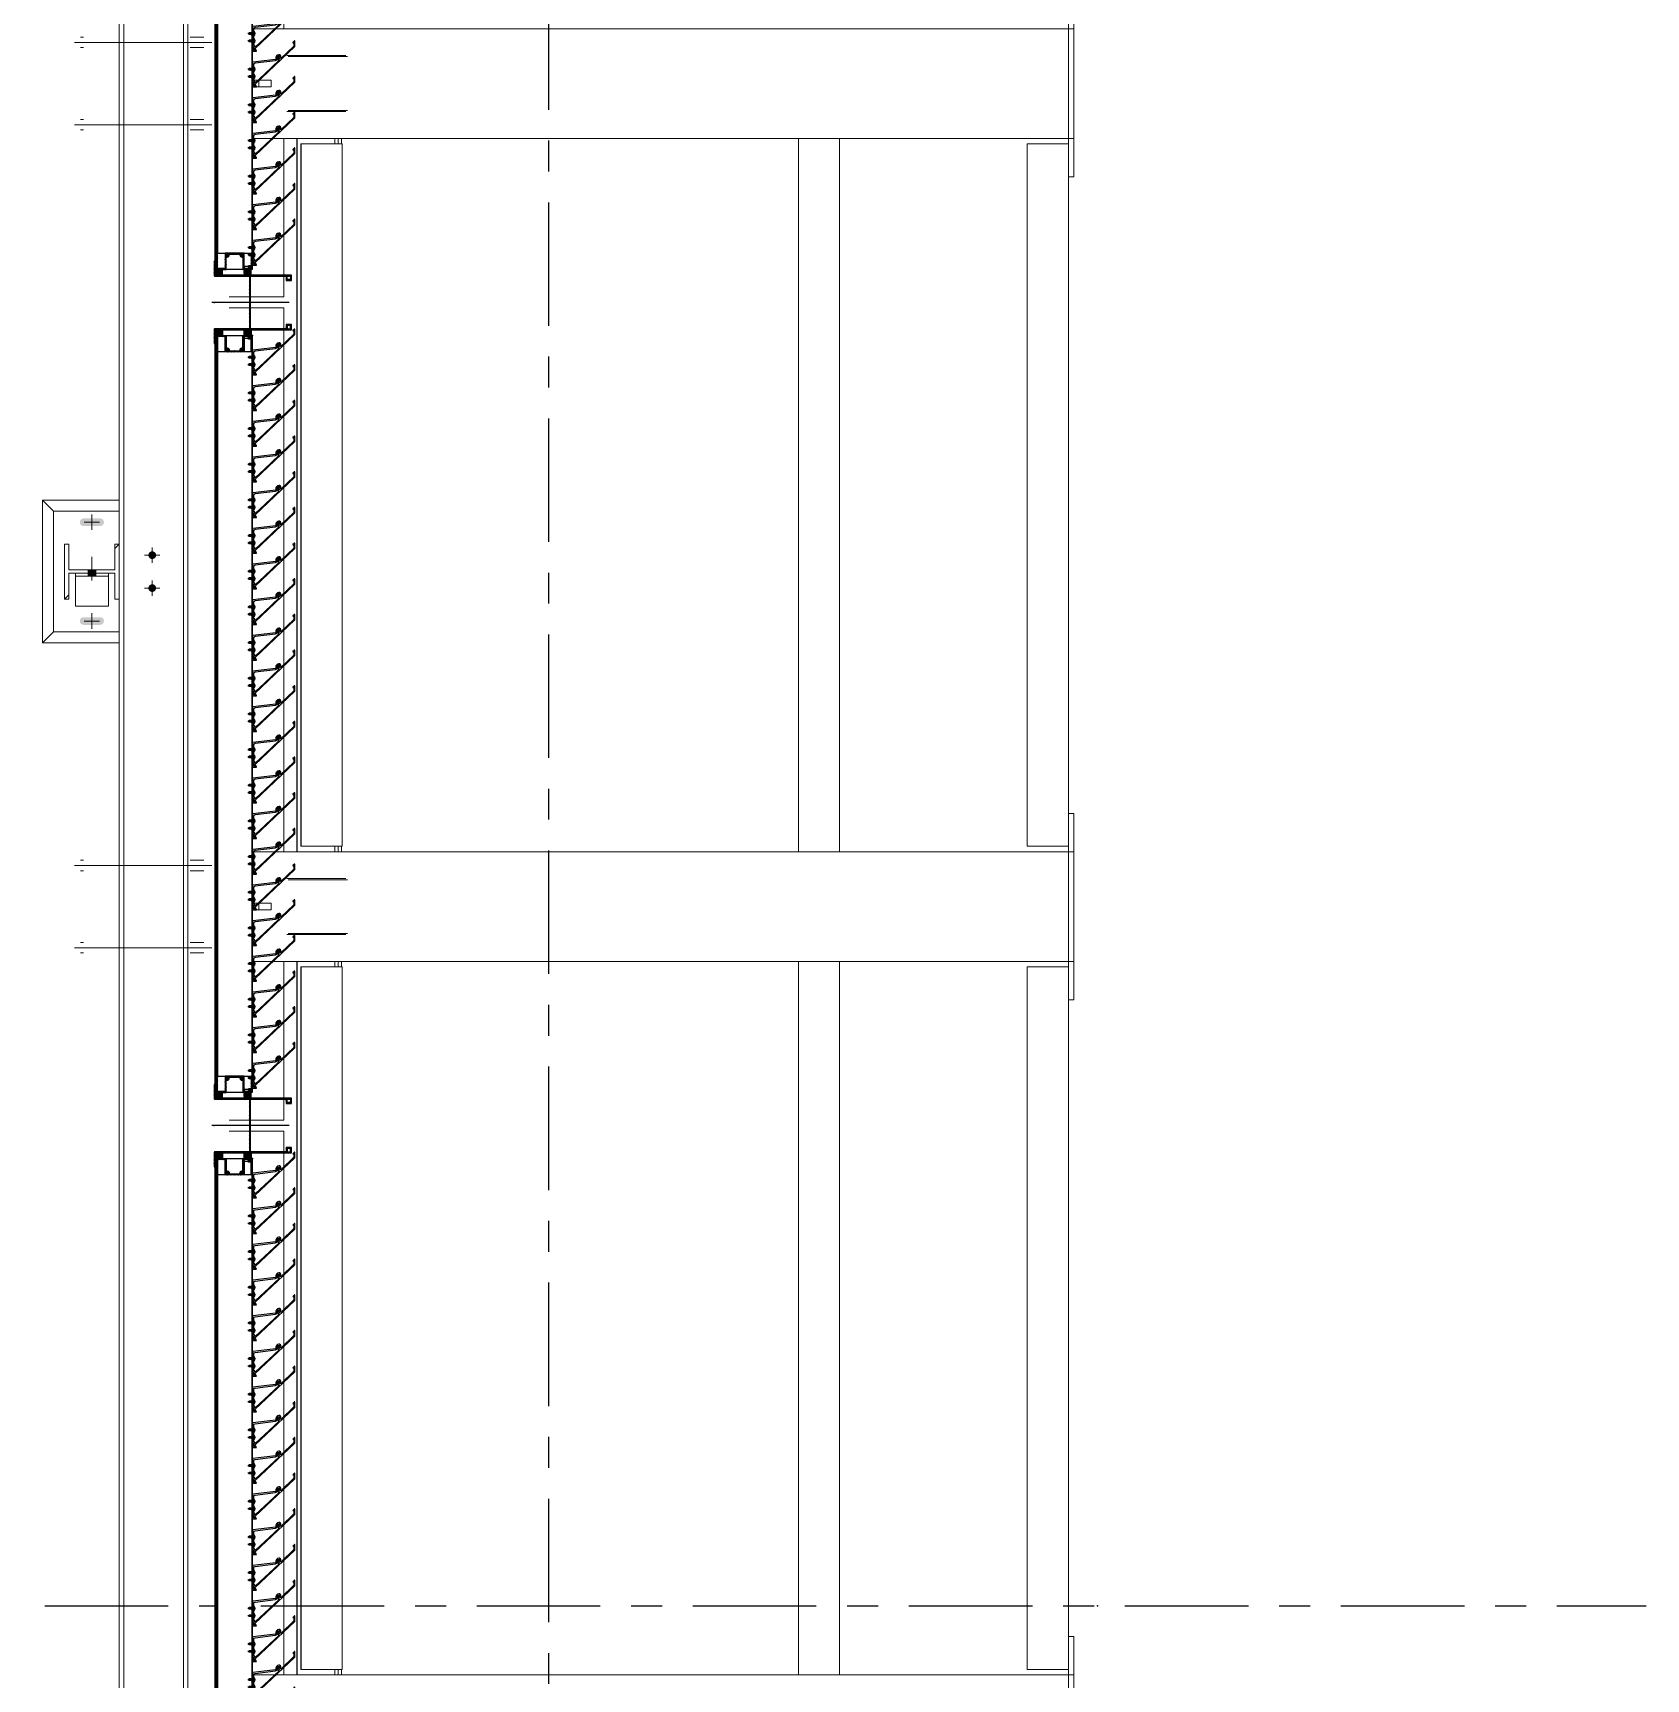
# Model space of a CAD drawing. Header units: millimetres. Extents: x -153298 to 620751, y -313239 to 250031.
# Drawn here: x 1233 to 4174, y 141933 to 144933 of the extents above; entities that cross this region are included whole.
import ezdxf
from ezdxf.enums import TextEntityAlignment as Align

# ---------------------------------------------------------------- set-up
doc = ezdxf.new("R2010")
doc.units = ezdxf.units.MM
for name, pattern in [('CENTER', [2, 1.25, -0.25, 0.25, -0.25]), ('TA_GL_000.90000', [2.475, 0.9, -0.225, 0.225, -0.225, 0.9]), ('XKITLINE00', [0]), ('XKITLINE02', [4, 2, -2])]:
    doc.linetypes.add(name, pattern=pattern)
for name, color, linetype in [('000 - 0_SYM_DWG_GRIDLINE_MAIN_COLOR_251', 251, 'Continuous'), ('000 - 0_SYM_DWG_SLOPE-SYM_TEXT_COLOR_3', 3, 'Continuous'), ('000 - EXISTING_PRECAST_MAIN_COLOR_1', 1, 'Continuous'), ('000 - EXISTING_STEEL-STRUCTURE_MAIN_COLOR_1', 1, 'Continuous'), ('000 - EXISTING_STEEL-STRUCTURE_MAIN_COLOR_2', 2, 'Continuous'), ('000 - EXISTING_STEEL-STRUCTURE_MAIN_COLOR_251', 251, 'Continuous'), ('000 - GRID', 251, 'CENTER'), ('010 - ASPG_ACCESSORIES_MAIN_COLOR_1', 1, 'Continuous'), ('010 - ASPG_EXTR_MAIN_COLOR_2', 2, 'Continuous'), ('010 - ASPG_FASTERN_MAIN_COLOR_1', 1, 'Continuous'), ('010 - ASPG_FASTERN_SUB_COLOR_1', 2, 'Continuous'), ('010 - ASPG_FASTERN_SYMBOL_', 251, 'Continuous'), ('010 - ASPG_FRAMING_CUT_COLOR_4', 4, 'Continuous'), ('010 - ASPG_FRAMING_DEF_SUB', 250, 'Continuous'), ('010 - ASPG_FRAMING_HATCH_', 251, 'Continuous'), ('010 - ASPG_FRAMING_MAIN_COLOR_2', 2, 'Continuous'), ('010 - ASPG_FRAMING_SUB_COLOR_2', 2, 'Continuous'), ('010 - ASPG_FRAMING_WIPEOUT_', 250, 'Continuous'), ('BOLT & SCREW', 251, 'Continuous')]:
    doc.layers.add(name, color=color, linetype=linetype)
doc.layers.add('010 - ASPG_EXTR_DEF_SUB', color=250, linetype='Continuous', plot=False)
doc.layers.add('010 - ASPG_FASTERN_DEF_SUB', color=250, linetype='Continuous', plot=False)
for name, color, linetype, lineweight in [('12-GRID', 1, 'CENTER', 13), ('Bolt', 1, 'Continuous', 0), ('Part', 2, 'Continuous', 0), ('SCREW', 8, 'Continuous', 5)]:
    doc.layers.add(name, color=color, linetype=linetype, lineweight=lineweight)
doc.styles.add('ARIAL', font='arial.ttf')
doc.styles.add('TA', font='', dxfattribs={"height": 4.5})
doc.styles.get('TA').set_extended_font_data('Cordia New')
pattern_1 = [(270, (1257419.24324, -520041.6224), (0.65495992507, -1.1344238721), [0.7562825814, -1.5125651628]), (30, (1257419.24324, -520041.6224), (0.65495992936, 1.1344238696), [0.7562825814, -1.5125651628]), (330, (1257419.24324, -520041.6224), (1.30991985442, -2.48e-09), [-1.5125651628, 0.7562825814])]
pattern_2 = [(315, (1257419.4929, -520021.6224), (1.3369313545, 1.3369313545), []), (45, (1257419.4929, -520021.6224), (-1.3369313545, 1.3369313545), [])]
pattern_3 = [(270, (1257419.4425, -520043.9224), (0.65495992507, -1.1344238721), [0.7562825814, -1.5125651628]), (30, (1257419.4425, -520043.9224), (0.65495992936, 1.1344238696), [0.7562825814, -1.5125651628]), (330, (1257419.4425, -520043.9224), (1.30991985442, -2.48e-09), [-1.5125651628, 0.7562825814])]
pattern_4 = [(315, (1257419.1929, -520023.9224), (1.3369313545, 1.3369313545), []), (45, (1257419.1929, -520023.9224), (-1.3369313545, 1.3369313545), [])]

# ---------------------------------------------------------------- blocks, each defined once
blk = doc.blocks.new('*U4769')
at = {"layer": '000 - 0_SYM_DWG_GRIDLINE_MAIN_COLOR_251', "color": 0, "linetype": 'ByBlock', "ltscale": 5}
blk.add_line((20, 0), (-600, 0), dxfattribs=at)
at = {"style": 'TA', "flags": 1}
blk.add_attdef('LOCATION', (6, -6), '', height=4.5, rotation=270, dxfattribs=at)
at = {"layer": '000 - 0_SYM_DWG_SLOPE-SYM_TEXT_COLOR_3', "style": 'ARIAL'}
blk.add_attdef('GRID-HEAD', text='', height=4, rotation=180, dxfattribs=at).set_placement((40, 0), align=Align.MIDDLE_CENTER)
blk = doc.blocks.new('*U4771')
at = {"layer": '000 - 0_SYM_DWG_GRIDLINE_MAIN_COLOR_251', "color": 0, "linetype": 'ByBlock', "ltscale": 5}
blk.add_line((20, 0), (-188, 0), dxfattribs=at)
at = {"layer": '000 - 0_SYM_DWG_GRIDLINE_MAIN_COLOR_251', "color": 3}
blk.add_point((-168, 0), dxfattribs=at)
at = {"style": 'TA', "flags": 1}
blk.add_attdef('LOCATION', (6, -6), '', height=4.5, rotation=270, dxfattribs=at)
at = {"layer": '000 - 0_SYM_DWG_SLOPE-SYM_TEXT_COLOR_3', "style": 'ARIAL'}
blk.add_attdef('GRID-HEAD', text='', height=4, rotation=270, dxfattribs=at).set_placement((40, 0), align=Align.MIDDLE_CENTER)
blk = doc.blocks.new('W-1-PP19-ST-ENT1-1_20260610-010700_LOPF_DIMS')
at = {"layer": '000 - GRID', "linetype": 'TA_GL_000.90000'}
for name, p, xscale, yscale, zscale, rotation in [('*U4771', (0, 7400), 50.00000000000004, 50.00000000000004, 50.00000000000004, 90), ('*U4769', (-2180, 0), 50, 50, 50, 180)]:
    blk.add_blockref(name, p, dxfattribs=dict(at, xscale=xscale, yscale=yscale, zscale=zscale, rotation=rotation))
blk = doc.blocks.new('*A113112')
at = {"layer": '000 - EXISTING_STEEL-STRUCTURE_MAIN_COLOR_1', "linetype": 'XKITLINE00', "lineweight": 0}
for p, q in [((183.019981, 138.520027), (182.955981, 138.584027)), ((182.955981, 138.584027), (182.955981, 138.584027)), ((183.379981, 138.160027), (183.331981, 138.208027)), ((183.755981, 137.784027), (183.691981, 137.848027))]:
    blk.add_line(p, q, dxfattribs=at)
blk = doc.blocks.new('*A443432')
at = {"layer": '000 - EXISTING_STEEL-STRUCTURE_MAIN_COLOR_2', "linetype": 'XKITLINE00', "lineweight": 0}
for p, q in [((163.079981, 137.784027), (182.955981, 137.784027)), ((183.755981, 137.784027), (203.631981, 137.784027)), ((160.439981, 137.720027), (206.271981, 137.720027)), ((160.439981, 136.848027), (206.271981, 136.848027)), ((160.439981, 136.784027), (206.271981, 136.784027))]:
    blk.add_line(p, q, dxfattribs=at)
blk = doc.blocks.new('*A457446')
at = {"layer": '000 - EXISTING_PRECAST_MAIN_COLOR_1', "linetype": 'XKITLINE00', "lineweight": 0}
for p, q in [((187.360005, 136.784027), (187.360005, 135.986511)), ((199.200005, 135.986511), (199.200005, 136.784027)), ((187.360005, 135.986511), (189.672005, 135.986511)), ((191.272005, 135.986511), (199.200005, 135.986511))]:
    blk.add_line(p, q, dxfattribs=at)
blk = doc.blocks.new('*A461450')
at = {"layer": '000 - EXISTING_STEEL-STRUCTURE_MAIN_COLOR_1', "linetype": 'XKITLINE00', "lineweight": 0}
for p, q in [((189.672005, 124.54304), (189.672005, 136.784027)), ((191.272005, 136.784027), (191.272005, 124.54304)), ((191.272005, 124.54304), (189.672005, 124.54304))]:
    blk.add_line(p, q, dxfattribs=at)
blk = doc.blocks.new('*A462451')
at = {"layer": 'Part', "linetype": 'XKITLINE00', "lineweight": 0}
for p, q in [((190.424005, 136.171017), (190.424005, 136.784027)), ((190.520005, 136.784027), (190.520005, 136.171017)), ((190.424005, 136.351988), (190.520005, 136.351988)), ((190.520005, 136.171017), (190.424005, 136.171017))]:
    blk.add_line(p, q, dxfattribs=at)
blk = doc.blocks.new('*A492481')
at = {"layer": '000 - EXISTING_STEEL-STRUCTURE_MAIN_COLOR_251', "linetype": 'XKITLINE00', "lineweight": 0}
for p, q in [((179.352005, 125.14304), (179.352005, 124.54304)), ((179.352005, 125.14304), (189.592005, 125.14304)), ((189.592005, 125.14304), (189.592005, 124.54304)), ((179.352005, 124.54304), (189.592005, 124.54304))]:
    blk.add_line(p, q, dxfattribs=at)
blk = doc.blocks.new('*A493482')
at = {"layer": '000 - EXISTING_STEEL-STRUCTURE_MAIN_COLOR_251', "linetype": 'XKITLINE00', "lineweight": 0}
for p, q in [((167.352005, 125.14304), (167.352005, 124.54304)), ((167.352005, 125.14304), (177.592005, 125.14304)), ((177.592005, 125.14304), (177.592005, 124.54304)), ((167.352005, 124.54304), (177.592005, 124.54304))]:
    blk.add_line(p, q, dxfattribs=at)
blk = doc.blocks.new('*A495484')
at = {"layer": '000 - EXISTING_STEEL-STRUCTURE_MAIN_COLOR_1', "linetype": 'XKITLINE00', "lineweight": 0}
for p, q in [((183.755981, 138.584027), (182.955981, 138.584027)), ((182.955981, 138.584027), (182.955981, 138.520027)), ((182.955981, 138.520027), (183.331981, 138.520027)), ((183.331981, 138.520027), (183.331981, 137.848027)), ((183.379981, 138.520027), (183.755981, 138.520027)), ((183.379981, 137.848027), (183.379981, 138.520027)), ((183.755981, 138.520027), (183.755981, 138.584027)), ((183.331981, 137.848027), (182.955981, 137.848027)), ((182.955981, 137.848027), (182.955981, 137.784027)), ((182.955981, 137.784027), (183.755981, 137.784027)), ((183.755981, 137.848027), (183.379981, 137.848027)), ((183.755981, 137.784027), (183.755981, 137.848027))]:
    blk.add_line(p, q, dxfattribs=at)
blk = doc.blocks.new('*A496485')
at = {"layer": '000 - EXISTING_STEEL-STRUCTURE_MAIN_COLOR_251', "linetype": 'XKITLINE00', "lineweight": 0}
for p, q in [((179.272005, 128.48232), (189.672005, 128.48232)), ((179.272005, 127.88232), (189.672005, 127.88232))]:
    blk.add_line(p, q, dxfattribs=at)
blk = doc.blocks.new('*A497486')
at = {"layer": '000 - EXISTING_STEEL-STRUCTURE_MAIN_COLOR_251', "linetype": 'XKITLINE00', "lineweight": 0}
for p, q in [((167.272005, 128.48232), (177.672005, 128.48232)), ((167.272005, 127.88232), (177.672005, 127.88232))]:
    blk.add_line(p, q, dxfattribs=at)
blk = doc.blocks.new('*A498487')
at = {"layer": '000 - EXISTING_STEEL-STRUCTURE_MAIN_COLOR_251', "linetype": 'XKITLINE00', "lineweight": 0}
for p, q in [((179.272005, 135.794399), (189.672005, 135.794399)), ((179.272005, 135.790212), (189.672005, 135.790212)), ((189.592005, 135.735782), (179.352005, 135.735782)), ((179.352005, 135.735782), (179.352005, 135.731595)), ((179.352005, 135.731595), (189.592005, 135.731595)), ((179.352005, 135.731595), (179.352005, 135.132418)), ((189.592005, 135.731595), (189.592005, 135.735782)), ((189.592005, 135.132418), (189.592005, 135.731595)), ((179.272005, 135.242963), (179.352005, 135.242963)), ((179.272005, 135.194814), (179.352005, 135.194814)), ((179.272005, 135.142885), (179.352005, 135.142885)), ((179.352005, 135.132418), (189.592005, 135.132418)), ((189.592005, 135.242963), (189.672005, 135.242963)), ((189.592005, 135.194814), (189.672005, 135.194814)), ((189.592005, 135.142885), (189.672005, 135.142885))]:
    blk.add_line(p, q, dxfattribs=at)
blk = doc.blocks.new('*A499488')
at = {"layer": '000 - EXISTING_STEEL-STRUCTURE_MAIN_COLOR_251', "linetype": 'XKITLINE00', "lineweight": 0}
for p, q in [((167.272005, 135.794399), (177.672005, 135.794399)), ((167.272005, 135.790212), (177.672005, 135.790212)), ((177.592005, 135.735782), (167.352005, 135.735782)), ((167.352005, 135.735782), (167.352005, 135.731595)), ((167.352005, 135.731595), (177.592005, 135.731595)), ((167.352005, 135.731595), (167.352005, 135.132418)), ((177.592005, 135.731595), (177.592005, 135.735782)), ((177.592005, 135.132418), (177.592005, 135.731595)), ((167.272005, 135.242963), (167.352005, 135.242963)), ((167.272005, 135.194814), (167.352005, 135.194814)), ((167.272005, 135.142885), (167.352005, 135.142885)), ((167.352005, 135.132418), (177.592005, 135.132418)), ((177.592005, 135.242963), (177.672005, 135.242963)), ((177.592005, 135.194814), (177.672005, 135.194814)), ((177.592005, 135.142885), (177.672005, 135.142885))]:
    blk.add_line(p, q, dxfattribs=at)
blk = doc.blocks.new('*A500489')
at = {"layer": '000 - EXISTING_STEEL-STRUCTURE_MAIN_COLOR_1', "linetype": 'XKITLINE00', "lineweight": 0}
for p, q in [((177.112005, 124.46304), (177.112005, 124.54304)), ((179.832005, 124.46304), (177.112005, 124.46304)), ((179.352005, 124.54304), (177.592005, 124.54304)), ((177.672005, 124.54304), (177.672005, 124.46304)), ((179.272005, 124.46304), (179.272005, 124.54304)), ((179.832005, 124.46304), (179.832005, 124.54304))]:
    blk.add_line(p, q, dxfattribs=at)
blk = doc.blocks.new('*A501490')
at = {"layer": '000 - EXISTING_STEEL-STRUCTURE_MAIN_COLOR_1', "linetype": 'XKITLINE00', "lineweight": 0}
for p, q in [((165.112005, 124.46304), (165.112005, 124.54304)), ((167.832005, 124.46304), (165.112005, 124.46304)), ((167.352005, 124.54304), (165.592005, 124.54304)), ((165.672005, 124.54304), (165.672005, 124.46304)), ((167.272005, 124.46304), (167.272005, 124.54304)), ((167.832005, 124.46304), (167.832005, 124.54304))]:
    blk.add_line(p, q, dxfattribs=at)
blk = doc.blocks.new('*A502491')
at = {"layer": '000 - EXISTING_STEEL-STRUCTURE_MAIN_COLOR_1', "linetype": 'XKITLINE00', "lineweight": 0}
for p, q in [((189.112005, 124.46304), (189.112005, 124.54304)), ((191.832005, 124.46304), (189.112005, 124.46304)), ((191.352005, 124.54304), (189.592005, 124.54304)), ((189.672005, 124.54304), (189.672005, 124.46304)), ((191.272005, 124.46304), (191.272005, 124.54304)), ((191.832005, 124.46304), (191.832005, 124.54304))]:
    blk.add_line(p, q, dxfattribs=at)
blk = doc.blocks.new('*A503492')
at = {"layer": '000 - EXISTING_PRECAST_MAIN_COLOR_1', "linetype": 'XKITLINE00', "lineweight": 0}
for p, q in [((175.360005, 136.784027), (175.360005, 135.986511)), ((187.200005, 135.986511), (187.200005, 136.784027)), ((175.360005, 135.986511), (177.672005, 135.986511)), ((179.272005, 135.986511), (187.200005, 135.986511))]:
    blk.add_line(p, q, dxfattribs=at)
blk = doc.blocks.new('*A504493')
at = {"layer": '000 - EXISTING_PRECAST_MAIN_COLOR_1', "linetype": 'XKITLINE00', "lineweight": 0}
for p, q in [((163.360005, 136.784027), (163.360005, 135.986511)), ((175.200005, 135.986511), (175.200005, 136.784027)), ((163.360005, 135.986511), (165.672005, 135.986511)), ((167.272005, 135.986511), (175.200005, 135.986511))]:
    blk.add_line(p, q, dxfattribs=at)
blk = doc.blocks.new('*A505494')
at = {"layer": '000 - EXISTING_STEEL-STRUCTURE_MAIN_COLOR_1', "linetype": 'XKITLINE00', "lineweight": 0}
for p, q in [((177.672005, 124.54304), (177.672005, 136.784027)), ((179.272005, 136.784027), (179.272005, 124.54304)), ((179.272005, 124.54304), (177.672005, 124.54304))]:
    blk.add_line(p, q, dxfattribs=at)
blk = doc.blocks.new('*A506495')
at = {"layer": '000 - EXISTING_STEEL-STRUCTURE_MAIN_COLOR_1', "linetype": 'XKITLINE00', "lineweight": 0}
for p, q in [((165.672005, 124.54304), (165.672005, 136.784027)), ((167.272005, 136.784027), (167.272005, 124.54304)), ((167.272005, 124.54304), (165.672005, 124.54304))]:
    blk.add_line(p, q, dxfattribs=at)
blk = doc.blocks.new('*A512501')
at = {"layer": 'Part', "linetype": 'XKITLINE00', "lineweight": 0}
for p, q in [((178.424005, 136.171017), (178.424005, 136.784027)), ((178.520005, 136.784027), (178.520005, 136.171017)), ((178.424005, 136.351988), (178.520005, 136.351988)), ((178.520005, 136.171017), (178.424005, 136.171017))]:
    blk.add_line(p, q, dxfattribs=at)
blk = doc.blocks.new('*A513502')
at = {"layer": '000 - EXISTING_STEEL-STRUCTURE_MAIN_COLOR_1', "linetype": 'XKITLINE00', "lineweight": 0}
for p, q in [((184.235981, 138.744027), (182.475981, 138.744027)), ((182.475981, 138.744027), (182.475981, 137.784027)), ((184.235981, 137.784027), (184.235981, 138.744027))]:
    blk.add_line(p, q, dxfattribs=at)
blk = doc.blocks.new('*A514503')
at = {"layer": '000 - EXISTING_STEEL-STRUCTURE_MAIN_COLOR_1', "linetype": 'XKITLINE00', "lineweight": 0}
for p, q in [((182.315981, 137.784027), (182.315981, 138.904027)), ((182.315981, 138.904027), (184.395981, 138.904027)), ((182.475981, 138.744027), (182.315981, 138.904027)), ((184.235981, 138.744027), (184.395981, 138.904027)), ((184.395981, 138.904027), (184.395981, 137.784027))]:
    blk.add_line(p, q, dxfattribs=at)
blk = doc.blocks.new('*A515504')
at = {"layer": '000 - EXISTING_STEEL-STRUCTURE_MAIN_COLOR_1', "linetype": 'XKITLINE00', "lineweight": 0}
for p, q in [((183.331981, 138.424053), (182.851981, 138.424053)), ((182.851981, 138.424053), (182.851981, 137.944053)), ((183.291981, 138.424053), (183.291981, 137.944053)), ((182.851981, 137.944053), (183.331981, 137.944053))]:
    blk.add_line(p, q, dxfattribs=at)
blk = doc.blocks.new('*A518507')
at = {"layer": 'Bolt', "linetype": 'XKITLINE02', "lineweight": 0}
for p, q in [((178.863929, 135.058932), (178.863929, 135.921127)), ((178.880493, 135.079688), (178.880493, 135.941883))]:
    blk.add_line(p, q, dxfattribs=at)
blk = doc.blocks.new('*A519508')
at = {"layer": 'Bolt', "linetype": 'XKITLINE02', "lineweight": 0}
for p, q in [((178.063507, 135.079688), (178.063507, 135.941883)), ((178.080071, 135.058932), (178.080071, 135.921127))]:
    blk.add_line(p, q, dxfattribs=at)
blk = doc.blocks.new('*A520509')
at = {"layer": 'Bolt', "linetype": 'XKITLINE02', "lineweight": 0}
for p, q in [((177.871973, 139.036468), (177.871973, 136.871988)), ((177.871973, 139.036468), (177.871973, 136.871988)), ((179.071973, 139.036468), (179.071973, 136.871988)), ((179.071973, 139.036468), (179.071973, 136.871988)), ((177.795973, 138.951988), (177.795973, 138.903988)), ((177.795973, 138.951988), (177.795973, 138.903988)), ((177.947973, 138.951988), (177.947973, 138.903988)), ((177.947973, 138.951988), (177.947973, 138.903988)), ((178.995973, 138.951988), (178.995973, 138.903988)), ((178.995973, 138.951988), (178.995973, 138.903988)), ((179.147973, 138.951988), (179.147973, 138.903988)), ((179.147973, 138.951988), (179.147973, 138.903988)), ((177.795973, 137.351988), (177.795973, 137.151988)), ((177.795973, 137.351988), (177.795973, 137.151988)), ((177.947973, 137.351988), (177.947973, 137.151988)), ((177.947973, 137.351988), (177.947973, 137.151988)), ((178.995973, 137.351988), (178.995973, 137.151988)), ((178.995973, 137.351988), (178.995973, 137.151988)), ((179.147973, 137.351988), (179.147973, 137.151988)), ((179.147973, 137.351988), (179.147973, 137.151988))]:
    blk.add_line(p, q, dxfattribs=at)
blk = doc.blocks.new('*A521510')
at = {"layer": '000 - EXISTING_STEEL-STRUCTURE_MAIN_COLOR_1'}
for points in [[(182.676, 138.344), (182.688, 138.325), (182.692, 138.304), (182.692, 138.064), (182.688, 138.043), (182.676, 138.024), (182.657, 138.012), (182.636, 138.008), (182.615, 138.012), (182.596, 138.024), (182.584, 138.043), (182.58, 138.064), (182.58, 138.304), (182.584, 138.325), (182.596, 138.344), (182.615, 138.356), (182.636, 138.36), (182.657, 138.356)], [(184.116, 138.344), (184.128, 138.325), (184.132, 138.304), (184.132, 138.064), (184.128, 138.043), (184.116, 138.024), (184.097, 138.012), (184.076, 138.008), (184.055, 138.012), (184.036, 138.024), (184.024, 138.043), (184.02, 138.064), (184.02, 138.304), (184.024, 138.325), (184.036, 138.344), (184.055, 138.356), (184.076, 138.36), (184.097, 138.356)]]:
    blk.add_hatch(color=256, dxfattribs=at).paths.add_polyline_path(points, flags=17)
at = {"layer": '000 - EXISTING_STEEL-STRUCTURE_MAIN_COLOR_1', "linetype": 'XKITLINE00', "lineweight": 0}
for p, q in [((182.636, 138.072), (182.636, 138.296)), ((184.076, 138.072), (184.076, 138.296)), ((182.748, 138.184), (182.524, 138.184)), ((184.188, 138.184), (183.964, 138.184))]:
    blk.add_line(p, q, dxfattribs=at)
blk = doc.blocks.new('*A522511')
at = {"layer": '000 - EXISTING_STEEL-STRUCTURE_MAIN_COLOR_1'}
for points in [[(183.292, 138.24), (183.332, 138.24), (183.332, 138.128), (183.292, 138.128)], [(183.332, 138.24), (183.38, 138.24), (183.38, 138.128), (183.332, 138.128)]]:
    blk.add_hatch(color=256, dxfattribs=at).paths.add_polyline_path(points, flags=17)
at = {"layer": '000 - EXISTING_STEEL-STRUCTURE_MAIN_COLOR_1', "linetype": 'XKITLINE00', "lineweight": 0}
for p, q in [((183.292, 138.24), (183.332, 138.24)), ((183.332, 138.24), (183.38, 138.24)), ((183.229, 138.184), (183.572, 138.184)), ((183.292, 138.128), (183.332, 138.128)), ((183.332, 138.128), (183.38, 138.128))]:
    blk.add_line(p, q, dxfattribs=at)
blk = doc.blocks.new('*A524513')
at = {"layer": '000 - EXISTING_STEEL-STRUCTURE_MAIN_COLOR_1'}
for points in [[(183.171, 137.293), (183.168, 137.283), (183.163, 137.273), (183.156, 137.264), (183.147, 137.257), (183.137, 137.252), (183.127, 137.249), (183.116, 137.248), (183.105, 137.249), (183.095, 137.252), (183.085, 137.257), (183.076, 137.264), (183.069, 137.273), (183.064, 137.283), (183.061, 137.293), (183.06, 137.304), (183.061, 137.315), (183.064, 137.325), (183.069, 137.335), (183.076, 137.344), (183.085, 137.351), (183.095, 137.356), (183.105, 137.359), (183.116, 137.36), (183.127, 137.359), (183.137, 137.356), (183.147, 137.351), (183.156, 137.344), (183.163, 137.335), (183.168, 137.325), (183.171, 137.315), (183.172, 137.304)], [(183.651, 137.293), (183.648, 137.283), (183.643, 137.273), (183.636, 137.264), (183.627, 137.257), (183.617, 137.252), (183.607, 137.249), (183.596, 137.248), (183.585, 137.249), (183.575, 137.252), (183.565, 137.257), (183.556, 137.264), (183.549, 137.273), (183.544, 137.283), (183.541, 137.293), (183.54, 137.304), (183.541, 137.315), (183.544, 137.325), (183.549, 137.335), (183.556, 137.344), (183.565, 137.351), (183.575, 137.356), (183.585, 137.359), (183.596, 137.36), (183.607, 137.359), (183.617, 137.356), (183.627, 137.351), (183.636, 137.344), (183.643, 137.335), (183.648, 137.325), (183.651, 137.315), (183.652, 137.304)]]:
    blk.add_hatch(color=256, dxfattribs=at).paths.add_polyline_path(points, flags=17)
at = {"layer": '000 - EXISTING_STEEL-STRUCTURE_MAIN_COLOR_1', "linetype": 'XKITLINE00', "lineweight": 0}
for p, q in [((183.228, 137.304), (183.004, 137.304)), ((183.116, 137.416), (183.116, 137.192)), ((183.708, 137.304), (183.484, 137.304)), ((183.596, 137.416), (183.596, 137.192))]:
    blk.add_line(p, q, dxfattribs=at)
blk = doc.blocks.new('*A528517')
at = {"layer": 'Bolt', "linetype": 'XKITLINE02', "lineweight": 0}
for p, q in [((190.863929, 135.058932), (190.863929, 135.921127)), ((190.880493, 135.079688), (190.880493, 135.941883))]:
    blk.add_line(p, q, dxfattribs=at)
blk = doc.blocks.new('*A529518')
at = {"layer": 'Bolt', "linetype": 'XKITLINE02', "lineweight": 0}
for p, q in [((190.063507, 135.079688), (190.063507, 135.941883)), ((190.080071, 135.058932), (190.080071, 135.921127))]:
    blk.add_line(p, q, dxfattribs=at)
blk = doc.blocks.new('*A530519')
at = {"layer": 'Bolt', "linetype": 'XKITLINE02', "lineweight": 0}
for p, q in [((189.871973, 139.036468), (189.871973, 136.871988)), ((189.871973, 139.036468), (189.871973, 136.871988)), ((191.071973, 139.036468), (191.071973, 136.871988)), ((191.071973, 139.036468), (191.071973, 136.871988)), ((189.795973, 138.951988), (189.795973, 138.903988)), ((189.795973, 138.951988), (189.795973, 138.903988)), ((189.947973, 138.951988), (189.947973, 138.903988)), ((189.947973, 138.951988), (189.947973, 138.903988)), ((190.995973, 138.951988), (190.995973, 138.903988)), ((190.995973, 138.951988), (190.995973, 138.903988)), ((191.147973, 138.951988), (191.147973, 138.903988)), ((191.147973, 138.951988), (191.147973, 138.903988)), ((189.795973, 137.351988), (189.795973, 137.151988)), ((189.795973, 137.351988), (189.795973, 137.151988)), ((189.947973, 137.351988), (189.947973, 137.151988)), ((189.947973, 137.351988), (189.947973, 137.151988)), ((190.995973, 137.351988), (190.995973, 137.151988)), ((190.995973, 137.351988), (190.995973, 137.151988)), ((191.147973, 137.351988), (191.147973, 137.151988)), ((191.147973, 137.351988), (191.147973, 137.151988))]:
    blk.add_line(p, q, dxfattribs=at)
blk = doc.blocks.new('W-1-PP19-ST-ENT1-1_20260610-011831_LOPF_ST')
at = {"lineweight": 0, "xscale": 125, "yscale": 125, "zscale": 125}
for name in ['*A520509', '*A530519', '*A512501', '*A462451', '*A519508', '*A518507', '*A529518', '*A528517']:
    blk.add_blockref(name, (-21035, -16515), dxfattribs=at)
at = {"layer": '000 - EXISTING_PRECAST_MAIN_COLOR_1', "lineweight": 0, "xscale": 125, "yscale": 125, "zscale": 125}
for name in ['*A504493', '*A503492', '*A457446']:
    blk.add_blockref(name, (-21035, -16515), dxfattribs=at)
at = {"layer": '000 - EXISTING_STEEL-STRUCTURE_MAIN_COLOR_1', "lineweight": 0, "xscale": 125, "yscale": 125, "zscale": 125}
for name, p in [('*A514503', (-21035, -16440)), ('*A513502', (-21035, -16440)), ('*A113112', (-21035, -16440)), ('*A495484', (-21035, -16440)), ('*A521510', (-21035, -16440)), ('*A515504', (-21035, -16440)), ('*A522511', (-21035, -16440)), ('*A524513', (-21035, -16440)), ('*A506495', (-21035, -16515)), ('*A505494', (-21035, -16515)), ('*A461450', (-21035, -16515)), ('*A501490', (-21035, -16515)), ('*A500489', (-21035, -16515)), ('*A502491', (-21035, -16515))]:
    blk.add_blockref(name, p, dxfattribs=at)
at = {"layer": '000 - EXISTING_STEEL-STRUCTURE_MAIN_COLOR_2', "lineweight": 0, "xscale": 125, "yscale": 125, "zscale": 125}
blk.add_blockref('*A443432', (-21035, -16440), dxfattribs=at)
at = {"layer": '000 - EXISTING_STEEL-STRUCTURE_MAIN_COLOR_251', "lineweight": 0, "xscale": 125, "yscale": 125, "zscale": 125}
for name in ['*A499488', '*A498487', '*A497486', '*A496485', '*A493482', '*A492481']:
    blk.add_blockref(name, (-21035, -16515), dxfattribs=at)
blk = doc.blocks.new('*U6143')
at = {"layer": '12-GRID', "color": 8, "linetype": 'CENTER'}
for p, q in [((0, -6.2), (0, 2.2)), ((-4.2, -2), (4.2, -2))]:
    blk.add_line(p, q, dxfattribs=at)
at = {"layer": 'BOLT & SCREW'}
for p, q in [((-0.6, -1.8), (-1.8, -1.6)), ((-0.6, -2.2), (-1.8, -2.4)), ((-0.5, -1.8), (-0.9, -1.6)), ((-0.5, -2.2), (-0.9, -2.4)), ((-0.2, -1.4), (-0.4, -0.2)), ((-0.2, -1.5), (-0.4, -1.1)), ((-0.2, -2.5), (-0.4, -2.9)), ((-0.2, -2.6), (-0.4, -3.8)), ((0.2, -1.4), (0.4, -0.2)), ((0.2, -1.5), (0.4, -1.1)), ((0.4, -2.9), (0.2, -2.5)), ((0.2, -2.6), (0.4, -3.8)), ((0.5, -1.8), (0.9, -1.6)), ((0.5, -2.2), (0.9, -2.4)), ((0.6, -1.8), (1.8, -1.6)), ((0.6, -2.2), (1.8, -2.4))]:
    blk.add_line(p, q, dxfattribs=at)
for points in [[(-1.8, -1.6), (-0.9, -1.6, 0.414214), (-0.4, -1.1), (-0.4, -0.2), (0.4, -0.2), (0.4, -1.1, 0.414214), (0.9, -1.6), (1.8, -1.6), (1.8, -2.4), (0.9, -2.4, 0.414214), (0.4, -2.9), (0.4, -3.8), (-0.4, -3.8), (-0.4, -2.9, 0.414214), (-0.9, -2.4), (-1.8, -2.4)], [(0.2, -2.5, -0.414214), (0.5, -2.2), (0.6, -2.2), (0.6, -1.8), (0.5, -1.8, -0.414214), (0.2, -1.5), (0.2, -1.4), (-0.2, -1.4), (-0.2, -1.5, -0.414214), (-0.5, -1.8), (-0.6, -1.8), (-0.6, -2.2), (-0.5, -2.2, -0.414214), (-0.2, -2.5), (-0.2, -2.6), (0.2, -2.6)]]:
    blk.add_lwpolyline(points, format="xyb", close=True, dxfattribs=at)
blk.add_circle((0, -2), 3.5, dxfattribs=at)
blk = doc.blocks.new('000_ASPG_TYP_FILES_20260218-010703_FRAME_EXTR_')
at = {"layer": '010 - ASPG_FRAMING_HATCH_'}
h = blk.add_hatch(dxfattribs=at)
h.set_pattern_fill('ANSI32', color=256, scale=0.1, angle=180)
edge = h.paths.add_edge_path()
edge.add_line((2, 16), (2, 2))
edge.add_line((2, 2), (39.7, 2))
edge.add_arc((39.7, 1.7), 0.3, 0, 90, ccw=False)
edge.add_line((40, 1.7), (40, 0.3))
edge.add_arc((39.7, 0.3), 0.3, -90, 0, ccw=False)
edge.add_line((39.7, 0), (0.3, 0))
edge.add_arc((0.3, 0.3), 0.3, 180, 270, ccw=False)
edge.add_line((0, 0.3), (0, 17.7))
edge.add_arc((0.3, 17.7), 0.3, 90, 180, ccw=False)
edge.add_line((0.3, 18), (22.6, 18))
edge.add_arc((22.6, 18.5), 0.5, 270, 380.2095)
edge.add_arc((26.2, 19.8), 3.35, 182.0638, 200.2095, ccw=False)
edge.add_arc((23.6, 19.7), 0.76, 2.0638, 182.0638, ccw=False)
edge.add_arc((26.2, 19.8), 1.83, 182.0638, 447.9362)
edge.add_arc((26.3, 22.4), 0.76, 87.9362, 267.9362, ccw=False)
edge.add_arc((26.2, 19.8), 3.35, 69.7905, 87.9362, ccw=False)
edge.add_arc((27.5, 23.4), 0.5, 249.7905, 360)
edge.add_line((28, 23.4), (28, 26.7))
edge.add_line((28, 26.7), (28.5, 27.2))
edge.add_line((28.5, 27.2), (28, 27.7))
edge.add_line((28, 27.7), (28, 38.6))
edge.add_line((28, 38.6), (28.5, 39.1))
edge.add_line((28.5, 39.1), (28, 39.6))
edge.add_line((28, 39.6), (28, 42.9))
edge.add_arc((27.5, 42.9), 0.5, 0, 110.2095)
edge.add_arc((26.2, 46.5), 3.35, 272.0638, 290.2095, ccw=False)
edge.add_arc((26.3, 43.9), 0.76, 92.0638, 272.0638, ccw=False)
edge.add_arc((26.2, 46.5), 1.83, 272.0638, 537.9362)
edge.add_arc((23.6, 46.6), 0.76, 177.9362, 357.9362, ccw=False)
edge.add_arc((26.2, 46.5), 3.35, 159.7905, 177.9362, ccw=False)
edge.add_arc((22.6, 47.8), 0.5, 339.7905, 450)
edge.add_line((22.6, 48.3), (0.3, 48.3))
edge.add_arc((0.3, 48.6), 0.3, 180, 270, ccw=False)
edge.add_line((0, 48.6), (0, 60))
edge.add_arc((0.3, 60), 0.3, 90, 180, ccw=False)
edge.add_line((0.3, 60.3), (5, 60.3))
edge.add_line((5, 60.3), (5, 65))
edge.add_arc((5.3, 65), 0.3, 90, 180, ccw=False)
edge.add_line((5.3, 65.3), (30, 65.3))
edge.add_line((30, 65.3), (30, 63.6))
edge.add_arc((29.7, 63.6), 0.3, -90, 0, ccw=False)
edge.add_line((29.7, 63.3), (7.3, 63.3))
edge.add_arc((7.3, 63), 0.3, 90, 180)
edge.add_line((7, 63), (7, 58.3))
edge.add_line((7, 58.3), (2.3, 58.3))
edge.add_arc((2.3, 58), 0.3, 90, 180)
edge.add_line((2, 58), (2, 50.6))
edge.add_arc((2.3, 50.6), 0.3, 180, 270)
edge.add_line((2.3, 50.3), (29.7, 50.3))
edge.add_arc((29.7, 50), 0.3, 0, 90, ccw=False)
edge.add_line((30, 50), (30, 26.7))
edge.add_line((30, 26.7), (30, 16.3))
edge.add_arc((29.7, 16.3), 0.3, -90, 0, ccw=False)
edge.add_line((29.7, 16), (2, 16))
at = {"layer": '010 - ASPG_FRAMING_CUT_COLOR_4'}
blk.add_lwpolyline([(2, 16), (2, 2), (39.7, 2, -0.414214), (40, 1.7), (40, 0.3, -0.414214), (39.7, 0), (0.3, 0, -0.414214), (0, 0.3), (0, 17.7, -0.414214), (0.3, 18), (22.6, 18, 0.52173), (23, 18.7, -0.079342), (22.8, 19.7, -1), (24.3, 19.8, 2.296346), (26.2, 21.7, -1), (26.3, 23.2, -0.079342), (27.3, 23, 0.52173), (28, 23.4), (28, 26.7), (28.5, 27.2), (28, 27.7), (28, 38.6), (28.5, 39.1), (28, 39.6), (28, 42.9, 0.52173), (27.3, 43.3, -0.079342), (26.3, 43.1, -1), (26.2, 44.6, 2.296346), (24.3, 46.5, -1), (22.8, 46.6, -0.079342), (23, 47.6, 0.52173), (22.6, 48.3), (0.3, 48.3, -0.414214), (0, 48.6), (0, 60, -0.414214), (0.3, 60.3), (5, 60.3), (5, 65, -0.414214), (5.3, 65.3), (30, 65.3), (30, 63.6, -0.414214), (29.7, 63.3), (7.3, 63.3, 0.414214), (7, 63), (7, 58.3), (2.3, 58.3, 0.414214), (2, 58), (2, 50.6, 0.414214), (2.3, 50.3), (29.7, 50.3, -0.414214), (30, 50), (30, 26.7), (30, 16.3, -0.414214), (29.7, 16)], format="xyb", close=True, dxfattribs=at)
for p in [(26.2, 48.5), (26.2, 21.8)]:
    blk.add_blockref('*U6143', p)
blk = doc.blocks.new('*U6144')
at = {"layer": '010 - ASPG_FRAMING_HATCH_', "transparency": 33554585}
h = blk.add_hatch(dxfattribs=at)
h.set_pattern_fill('ANSI32', color=256, scale=0.25)
edge = h.paths.add_edge_path()
edge.add_line((2, -50), (2, -75))
edge.add_line((2, -75), (0, -75))
edge.add_line((0, -75), (0, -49))
edge.add_arc((1, -49), 1, 90, 180, ccw=False)
edge.add_line((1, -48), (63, -48))
edge.add_arc((63, -47), 1, 270, 360)
edge.add_line((64, -47), (64, 47))
edge.add_arc((63, 47), 1, 0, 90)
edge.add_line((63, 48), (1, 48))
edge.add_arc((1, 49), 1, 180, 270, ccw=False)
edge.add_line((0, 49), (0, 75))
edge.add_line((0, 75), (2, 75))
edge.add_line((2, 75), (2, 50))
edge.add_line((2, 50), (141, 50))
edge.add_line((141, 50), (141, 41))
edge.add_arc((140, 41), 1, 270, 360, ccw=False)
edge.add_line((140, 40), (132, 40))
edge.add_arc((132, 41), 1, 180, 270, ccw=False)
edge.add_line((131, 41), (131, 47))
edge.add_arc((130, 47), 1, 0, 90)
edge.add_line((130, 48), (67, 48))
edge.add_arc((67, 47), 1, 90, 180)
edge.add_line((66, 47), (66, -47))
edge.add_arc((67, -47), 1, 180, 270)
edge.add_line((67, -48), (130, -48))
edge.add_arc((130, -47), 1, 270, 360)
edge.add_line((131, -47), (131, -41))
edge.add_arc((132, -41), 1, 90, 180, ccw=False)
edge.add_line((132, -40), (140, -40))
edge.add_arc((140, -41), 1, 0, 90, ccw=False)
edge.add_line((141, -41), (141, -50))
edge.add_line((141, -50), (2, -50))
h.paths.add_polyline_path([(139, 48), (139, 42), (133, 42), (133, 48)], flags=16)
h.paths.add_polyline_path([(139, -48), (139, -42), (133, -42), (133, -48)], flags=16)
at = {"layer": '010 - ASPG_FRAMING_HATCH_'}
h = blk.add_hatch(dxfattribs=at)
h.set_pattern_fill('ANSI37', color=256, scale=0.595498, angle=-90)
h.set_pattern_definition(pattern_4)
edge = h.paths.add_edge_path()
edge.add_ellipse((11.5, 55), major_axis=(0, -5), ratio=0.644482, start_angle=180, end_angle=360, ccw=False)
edge.add_line((11.5, 60), (2, 60))
edge.add_arc((-7.9, 55), 11.1, -26.7963, 26.7963, ccw=False)
edge.add_line((2, 50), (11.5, 50))
h = blk.add_hatch(dxfattribs=at)
h.set_pattern_fill('HONEY', color=256, scale=0.238199, angle=-90)
h.set_pattern_definition(pattern_3)
edge = h.paths.add_edge_path()
edge.add_ellipse((11.8, 55), major_axis=(0, -5), ratio=0.644482, start_angle=0, end_angle=360, ccw=False)
h = blk.add_hatch(dxfattribs=at)
h.set_pattern_fill('HONEY', color=256, scale=0.238199, angle=-90)
h.set_pattern_definition(pattern_1)
edge = h.paths.add_edge_path()
edge.add_ellipse((57.5, 55), major_axis=(0, -5), ratio=0.644482, start_angle=0, end_angle=360)
h = blk.add_hatch(dxfattribs=at)
h.set_pattern_fill('ANSI37', color=256, scale=0.595498, angle=-90)
h.set_pattern_definition(pattern_2)
edge = h.paths.add_edge_path()
edge.add_ellipse((57.8, 55), major_axis=(0, -5), ratio=0.644482, start_angle=0, end_angle=180)
edge.add_line((57.8, 60), (62, 60))
edge.add_arc((62, 60.3), 0.3, -90, 0)
edge.add_line((62.3, 60.3), (62.3, 61))
edge.add_line((62.3, 61), (61.8, 61.5))
edge.add_line((61.8, 61.5), (62.3, 62))
edge.add_line((62.3, 62), (61.8, 62.5))
edge.add_line((61.8, 62.5), (62.3, 63))
edge.add_line((62.3, 63), (61.8, 63.5))
edge.add_line((61.8, 63.5), (62.3, 64))
edge.add_line((62.3, 64), (62.3, 65))
edge.add_line((62.3, 65), (63.3, 65))
edge.add_line((63.3, 65), (63.8, 65.5))
edge.add_line((63.8, 65.5), (64.3, 65))
edge.add_line((64.3, 65), (64.8, 65.5))
edge.add_line((64.8, 65.5), (65.3, 65))
edge.add_line((65.3, 65), (65.8, 65.5))
edge.add_line((65.8, 65.5), (66.3, 65))
edge.add_line((66.3, 65), (67, 65))
edge.add_arc((67, 65.3), 0.3, -90, 0)
edge.add_line((67.3, 65.3), (67.3, 60))
edge.add_arc((77.2, 55), 11.1, 153.2037, 206.7963)
edge.add_line((67.3, 50), (57.8, 50))
h = blk.add_hatch(dxfattribs=at)
h.set_pattern_fill('ANSI37', color=256, scale=0.595498, angle=-90)
h.set_pattern_definition(pattern_4)
edge = h.paths.add_edge_path()
edge.add_ellipse((11.5, -55), major_axis=(0, 5), ratio=0.644482, start_angle=0, end_angle=180)
edge.add_line((11.5, -60), (2, -60))
edge.add_arc((-7.9, -55), 11.1, 333.2037, 386.7963)
edge.add_line((2, -50), (11.5, -50))
h = blk.add_hatch(dxfattribs=at)
h.set_pattern_fill('HONEY', color=256, scale=0.238199, angle=-90)
h.set_pattern_definition(pattern_3)
edge = h.paths.add_edge_path()
edge.add_ellipse((11.8, -55), major_axis=(0, 5), ratio=0.644482, start_angle=0, end_angle=360)
h = blk.add_hatch(dxfattribs=at)
h.set_pattern_fill('HONEY', color=256, scale=0.238199, angle=-90)
h.set_pattern_definition(pattern_1)
edge = h.paths.add_edge_path()
edge.add_ellipse((57.5, -55), major_axis=(0, 5), ratio=0.644482, start_angle=0, end_angle=360, ccw=False)
h = blk.add_hatch(dxfattribs=at)
h.set_pattern_fill('ANSI37', color=256, scale=0.595498, angle=-90)
h.set_pattern_definition(pattern_2)
edge = h.paths.add_edge_path()
edge.add_ellipse((57.8, -55), major_axis=(0, 5), ratio=0.644482, start_angle=180, end_angle=360, ccw=False)
edge.add_line((57.8, -60), (62, -60))
edge.add_arc((62, -60.3), 0.3, 360, 450, ccw=False)
edge.add_line((62.3, -60.3), (62.3, -61))
edge.add_line((62.3, -61), (61.8, -61.5))
edge.add_line((61.8, -61.5), (62.3, -62))
edge.add_line((62.3, -62), (61.8, -62.5))
edge.add_line((61.8, -62.5), (62.3, -63))
edge.add_line((62.3, -63), (61.8, -63.5))
edge.add_line((61.8, -63.5), (62.3, -64))
edge.add_line((62.3, -64), (62.3, -65))
edge.add_line((62.3, -65), (63.3, -65))
edge.add_line((63.3, -65), (63.8, -65.5))
edge.add_line((63.8, -65.5), (64.3, -65))
edge.add_line((64.3, -65), (64.8, -65.5))
edge.add_line((64.8, -65.5), (65.3, -65))
edge.add_line((65.3, -65), (65.8, -65.5))
edge.add_line((65.8, -65.5), (66.3, -65))
edge.add_line((66.3, -65), (67, -65))
edge.add_arc((67, -65.3), 0.3, 360, 450, ccw=False)
edge.add_line((67.3, -65.3), (67.3, -60))
edge.add_arc((77.2, -55), 11.1, 153.2037, 206.7963, ccw=False)
edge.add_line((67.3, -50), (57.8, -50))
at = {"layer": '010 - ASPG_FASTERN_DEF_SUB'}
blk.add_point((0, 0), dxfattribs=at)
at = {"layer": '010 - ASPG_FRAMING_CUT_COLOR_4'}
blk.add_lwpolyline([(2, -50), (2, -75), (0, -75), (0, -49, -0.414214), (1, -48), (63, -48, 0.414214), (64, -47), (64, 47, 0.414214), (63, 48), (1, 48, -0.414214), (0, 49), (0, 75), (2, 75), (2, 50), (141, 50), (141, 41, -0.414214), (140, 40), (132, 40, -0.414214), (131, 41), (131, 47, 0.414214), (130, 48), (67, 48, 0.414214), (66, 47), (66, -47, 0.414214), (67, -48), (130, -48, 0.414214), (131, -47), (131, -41, -0.414214), (132, -40), (140, -40, -0.414214), (141, -41), (141, -50)], format="xyb", close=True, dxfattribs=at)
for points in [[(139, 48), (139, 42), (133, 42), (133, 48)], [(139, -48), (139, -42), (133, -42), (133, -48)]]:
    blk.add_lwpolyline(points, close=True, dxfattribs=at)
at = {"layer": '010 - ASPG_FRAMING_DEF_SUB', "transparency": 33554508}
blk.add_line((136.5, 0), (-4.5, 0), dxfattribs=at)
at = {"layer": '010 - ASPG_FRAMING_DEF_SUB', "transparency": 33554457}
for points in [[(2, 50), (15, 50), (15, 60), (2, 60)], [(54.3, 50), (67.3, 50), (67.3, 65.5), (54.3, 65.5)], [(2, -50), (15, -50), (15, -60), (2, -60)], [(54.3, -50), (67.3, -50), (67.3, -65.5), (54.3, -65.5)]]:
    blk.add_lwpolyline(points, close=True, dxfattribs=at)
at = {"layer": '010 - ASPG_FRAMING_SUB_COLOR_2'}
for points in [[(11.8, 50), (2, 50, 0.238199), (2, 60), (11.8, 60)], [(57.5, 50), (67.3, 50, -0.238199), (67.3, 60), (67.3, 65.3, -0.414214), (67, 65), (66.3, 65), (65.8, 65.5), (65.3, 65), (64.8, 65.5), (64.3, 65), (63.8, 65.5), (63.3, 65), (62.3, 65), (62.3, 64), (61.8, 63.5), (62.3, 63), (61.8, 62.5), (62.3, 62), (61.8, 61.5), (62.3, 61), (62.3, 60.3, -0.414214), (62, 60), (57.5, 60)], [(11.8, -50), (2, -50, -0.238199), (2, -60), (11.8, -60)], [(57.5, -50), (67.3, -50, 0.238199), (67.3, -60), (67.3, -65.3, 0.414214), (67, -65), (66.3, -65), (65.8, -65.5), (65.3, -65), (64.8, -65.5), (64.3, -65), (63.8, -65.5), (63.3, -65), (62.3, -65), (62.3, -64), (61.8, -63.5), (62.3, -63), (61.8, -62.5), (62.3, -62), (61.8, -61.5), (62.3, -61), (62.3, -60.3, 0.414214), (62, -60), (57.5, -60)]]:
    blk.add_lwpolyline(points, format="xyb", dxfattribs=at)
at = {"layer": '010 - ASPG_FRAMING_SUB_COLOR_2', "extrusion": (0, 0, -1)}
for centre, major_axis in [((11.8, 55), (0, -5)), ((57.5, -55), (0, 5))]:
    blk.add_ellipse(centre, major_axis=major_axis, ratio=0.644482, dxfattribs=at)
at = {"layer": '010 - ASPG_FRAMING_SUB_COLOR_2'}
for centre, major_axis in [((57.5, 55), (0, -5)), ((11.8, -55), (0, 5))]:
    blk.add_ellipse(centre, major_axis=major_axis, ratio=0.644482, dxfattribs=at)
blk = doc.blocks.new('PZG35-9D5')
at = {"layer": '010 - ASPG_FASTERN_SUB_COLOR_1', "color": 8}
for p, q in [((-1.4, 0), (-1.4, -1.1)), ((1.4, 0), (1.4, -0.6)), ((-1.9, -1.4), (1.9, -0.9)), ((-1.9, -1.4), (-1.4, -1.1)), ((-1.9, -1.4), (-1.4, -1.7)), ((-1.9, -2.7), (1.9, -2.2)), ((-1.9, -2.7), (-1.4, -2.4)), ((-1.9, -2.7), (-1.4, -3)), ((-1.9, -4), (-1.4, -3.7)), ((-1.9, -4), (-1, -3.9)), ((-1.9, -4), (-1.4, -4.3)), ((-1.4, -1.1), (1.4, -0.6)), ((-1.4, -1.7), (1.4, -1.2)), ((-1.4, -1.7), (-1.4, -2.4)), ((-1.4, -2.4), (1.4, -1.9)), ((-1.4, -3), (1.4, -2.5)), ((-1.4, -3), (-1.4, -3.7)), ((-1.4, -3.7), (-0.8, -3.6)), ((-1.4, -4.3), (-1.4, -8.1)), ((-1.4, -4.3), (-1.2, -4.3)), ((0, -9.5), (-1.4, -8.1)), ((0, -9.5), (1.4, -8.1)), ((0.6, -3.3), (1.4, -3.2)), ((0.7, -3.7), (1.9, -3.5)), ((0.7, -3.9), (1.4, -3.8)), ((0.7, -4.6), (1.4, -4.5)), ((0.7, -5), (1.9, -4.8)), ((0.7, -5.2), (1.4, -5.1)), ((1.9, -0.9), (1.4, -0.6)), ((1.9, -0.9), (1.4, -1.2)), ((1.4, -1.2), (1.4, -1.9)), ((1.9, -2.2), (1.4, -1.9)), ((1.9, -2.2), (1.4, -2.5)), ((1.4, -2.5), (1.4, -3.2)), ((1.9, -3.5), (1.4, -3.2)), ((1.9, -3.5), (1.4, -3.8)), ((1.4, -3.8), (1.4, -4.5)), ((1.9, -4.8), (1.4, -4.5)), ((1.9, -4.8), (1.4, -5.1)), ((1.4, -5.1), (1.4, -8.1))]:
    blk.add_line(p, q, dxfattribs=at)
blk.add_lwpolyline([(0, -9.5), (0.7, -5.2), (0.7, -3.6, 0.417657), (0.4, -3.3, 0.108102), (-0.8, -3.6), (-1.4, -4.7)], format="xyb", dxfattribs=at)
at = {"layer": '010 - ASPG_FASTERN_SYMBOL_'}
blk.add_line((0, 3.7), (0, -10.5), dxfattribs=at)
blk = doc.blocks.new('*U4841')
at = {"layer": '010 - ASPG_FASTERN_MAIN_COLOR_1'}
blk.add_lwpolyline([(3, 1.8, 0.09906), (0.8, 2.5), (0.8, 2.3), (-0.8, 2.3), (-0.8, 2.5, 0.09906), (-3, 1.8, 0.266588), (-3.5, 1), (-3.5, 0.2, 0.414214), (-3.3, 0), (3.3, 0, 0.414214), (3.5, 0.2), (3.5, 1, 0.266588)], format="xyb", close=True, dxfattribs=at)
at = {"layer": 'SCREW'}
blk.add_blockref('PZG35-9D5', (0, 0), dxfattribs=at)
blk = doc.blocks.new('*U4840')
blk.add_point((0, 0))
at = {"layer": '010 - ASPG_ACCESSORIES_MAIN_COLOR_1'}
blk.add_lwpolyline([(-39.7, -0.6, 0.414214), (-40, -0.9), (-40, -7.4, 0.57735), (-39.7, -7.6), (-36.6, -5.8, 0.767327), (-36.8, -5.3), (-37.9, -5.3, -0.414214), (-38.2, -5), (-38.2, -2.8, -0.414214), (-38, -2.6), (-32.2, -2.6, -0.388879), (-32, -2.8), (-31.8, -4.3, 0.388879), (-31.3, -4.8), (-30.3, -4.8, 0.414214), (-30, -4.5), (-30, -2.9, -0.414214), (-29.7, -2.6), (0.4, -2.6, -0.378969), (3.4, -5.2), (8, -42.5, 0.446593), (11.6, -45.1, -0.489802), (16.1, -48.7), (16.1, -49.4, -0.18248), (15.8, -50, -0.267949), (15.3, -50.2, 1.122115), (15.1, -52.3, 0.405004), (18.1, -49.4), (18.1, -48.7, 0.489805), (11.2, -43.1, -0.446597), (9.9, -42.3), (4.9, -0.8, 0.364176), (4.6, -0.6)], format="xyb", close=True, dxfattribs=at)
at = {"layer": '010 - ASPG_EXTR_DEF_SUB'}
blk.add_point((-40, -0.5), dxfattribs=at)
at = {"layer": '010 - ASPG_EXTR_MAIN_COLOR_2'}
blk.add_lwpolyline([(11.4, -48.2), (11.5, -47.4), (12.2, -47.6), (12.3, -46.8, -0.535538), (14.2, -49.2, 0.991572), (15.7, -49.6, 1.157025), (8.8, -48.8, -0.688558), (8.3, -49), (-17.1, -22.2), (-32.3, -6.1), (-32.3, -2.9, 0.414312), (-32.6, -2.6), (-37.5, -2.6, 0.414116), (-37.8, -2.9), (-37.8, -4.3, 0.414214), (-37.5, -4.6), (-36, -4.6, -0.205895), (-35.8, -4.7), (33.2, -77.5), (43.1, -77.5, 0.668179), (43.4, -77), (40.5, -74.2, 0.668179), (40, -74.4), (40, -76), (33.9, -76), (11.9, -52.8, -0.558354), (12.1, -52, 0.766275), (12, -50.4, -0.438583), (10.7, -48.1)], format="xyb", close=True, dxfattribs=at)
at = {"layer": 'SCREW', "rotation": 180}
for p in [(-21.6, -2.5), (-8.2, -2.5)]:
    blk.add_blockref('*U4841', p, dxfattribs=at)
blk = doc.blocks.new('*U4839')
blk.add_wipeout([(1440, 4), (60, 4), (60, 69.3), (1440, 69.3)]).dxf.layer = '010 - ASPG_FRAMING_WIPEOUT_'
at = {"color": 1}
blk.add_point((60, 69.5), dxfattribs=at)
at = {"layer": '010 - ASPG_FRAMING_MAIN_COLOR_2'}
blk.add_lwpolyline([(1410, 69.3), (90, 69.3), (90, 6), (1410, 6)], close=True, dxfattribs=at)
at = {"layer": '010 - ASPG_FRAMING_SUB_COLOR_2'}
for points in [[(1440, 4), (60, 4), (60, 69.3), (1440, 69.3)], [(60, 2), (60, 4), (1440, 4), (1440, 2)]]:
    blk.add_lwpolyline(points, close=True, dxfattribs=at)
at = {"transparency": 33554559, "xscale": -1, "rotation": 270}
for p in [(0, 0), (1500, 0)]:
    blk.add_blockref('*U6144', p, dxfattribs=at)
at = {"color": 1, "rotation": 180}
for p in [(91.8, 69.3), (156.8, 69.3), (221.8, 69.3), (286.8, 69.3), (351.8, 69.3), (416.8, 69.3), (481.8, 69.3), (546.8, 69.3), (611.8, 69.3), (676.8, 69.3), (741.8, 69.3), (806.8, 69.3), (871.8, 69.3), (936.8, 69.3), (1001.8, 69.3), (1066.8, 69.3), (1131.8, 69.3), (1196.8, 69.3), (1261.8, 69.3), (1326.8, 69.3), (1391.8, 69.3)]:
    blk.add_blockref('*U4840', p, dxfattribs=at)
blk.add_blockref('000_ASPG_TYP_FILES_20260218-010703_FRAME_EXTR_', (60, 4))
at = {"xscale": -1}
blk.add_blockref('000_ASPG_TYP_FILES_20260218-010703_FRAME_EXTR_', (1440, 4), dxfattribs=at)
blk = doc.blocks.new('W-1-PP19-SE-0600-61-A_20260329-013712_ASPG_LOWER_LEVEL')
at = {"rotation": 180}
blk.add_blockref('*U4839', (875, 610), dxfattribs=at)
blk.add_blockref('*U4839', (2375, 610), dxfattribs=at)
blk.add_blockref('*U4839', (3875, 610), dxfattribs=at)

msp = doc.modelspace()

# ---------------------------------------------------------------- block references
at = {"color": 6, "rotation": 90}
msp.add_blockref('W-1-PP19-ST-ENT1-1_20260610-010700_LOPF_DIMS', (2173.8173, 142066.7222), dxfattribs=at)

# ---------------------------------------------------------------- next in the draw order: block references
msp.add_blockref('W-1-PP19-ST-ENT1-1_20260610-011831_LOPF_ST', (2173.8173, 142066.7222), dxfattribs=at)

# ---------------------------------------------------------------- next in the draw order: block references
msp.add_blockref('W-1-PP19-SE-0600-61-A_20260329-013712_ASPG_LOWER_LEVEL', (2173.8173, 142066.7222), dxfattribs=at)

doc.saveas('drawing.dxf')
